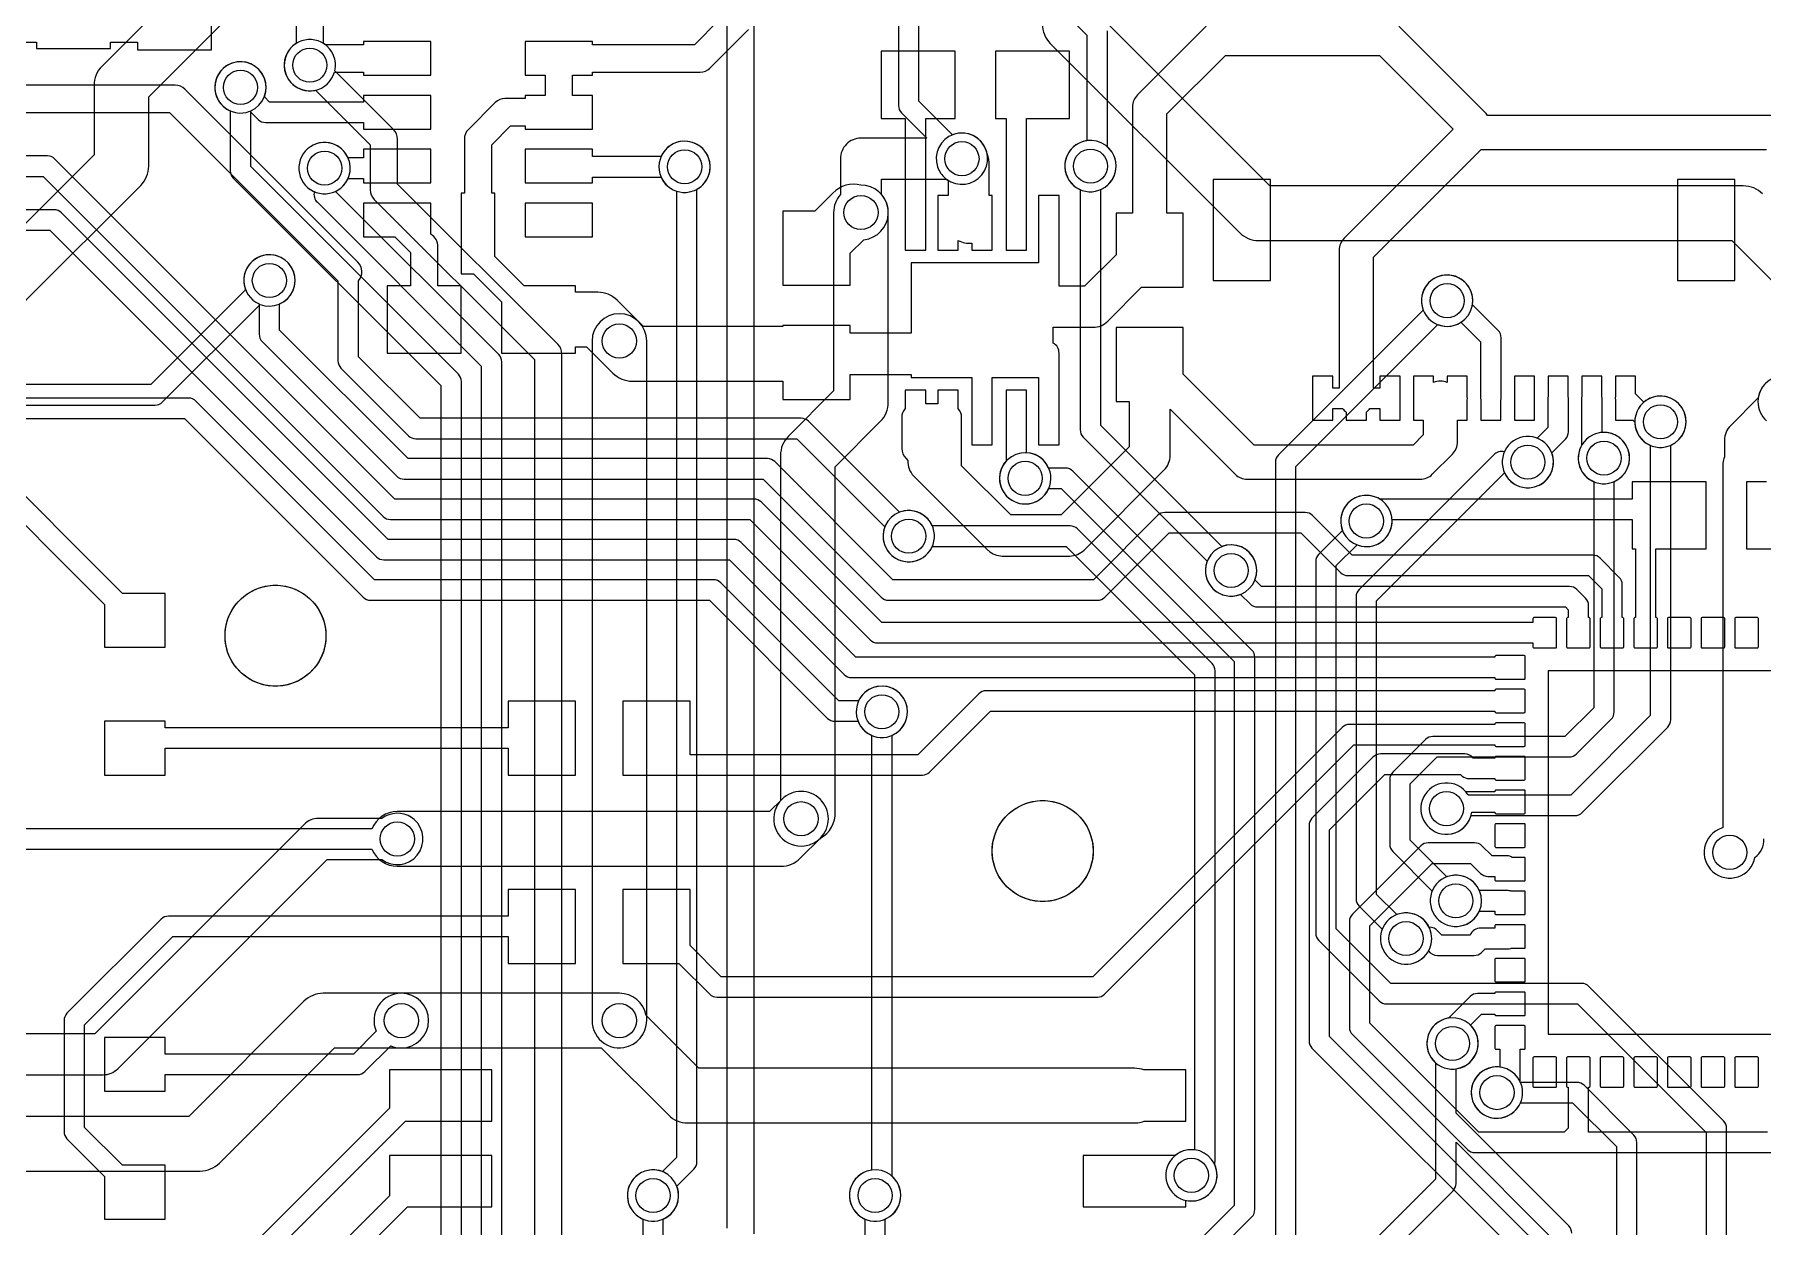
# Model space of a CAD drawing. Header units: millimetres. Extents: x 0 to 80, y 0 to 53.6.
# Drawn here: x 26.61 to 52.29, y 14.44 to 32.16 of the extents above; entities that cross this region are included whole.
import ezdxf

# ---------------------------------------------------------------- set-up
doc = ezdxf.new("R2010")
doc.units = ezdxf.units.MM

msp = doc.modelspace()

# ---------------------------------------------------------------- linework, layer by layer
at = {"layer": '16_copper'}
for points in [[(39.448, 36.679), (39.448, 31.1, 0.198912), (39.492, 30.992), (39.87, 30.615), (38.89, 30.615, 0.414214), (38.585, 30.31), (38.585, 29.778, 0.182111), (38.484, 29.51), (38.484, 26.858), (37.813, 26.187, 0.198912), (37.694, 25.9), (37.694, 20.766), (37.679, 20.75), (37.651, 20.708), (37.628, 20.663), (37.61, 20.616), (37.599, 20.567), (37.594, 20.517), (37.595, 20.466), (37.602, 20.417), (37.616, 20.368), (37.635, 20.321), (37.66, 20.278), (37.69, 20.237), (37.725, 20.201), (37.764, 20.169), (37.807, 20.143), (37.852, 20.121), (37.9, 20.106), (37.95, 20.097), (38, 20.094), (38.05, 20.097, 0.124672), (38.236, 20.169), (38.287, 20.213, 0.287629), (38.506, 20.6), (38.506, 25.732), (39.177, 26.403, 0.198912), (39.296, 26.69), (39.296, 29.51, 0.182336), (39.195, 29.778), (39.195, 30.005), (40.161, 30.005, 0.962526), (40.642, 30.597), (40.602, 30.627, 0.245514), (40.251, 30.665), (39.752, 31.163), (39.752, 36.616)], [(30.525, 34.6), (27.613, 31.687, 0.198912), (27.494, 31.4), (27.494, 30.368), (26.032, 28.906), (25.4, 28.906, 0.920803), (25.333, 28.099), (25.4, 28.094), (26.2, 28.094, 0.198912), (26.487, 28.213), (28.187, 29.913, 0.198912), (28.306, 30.2), (28.306, 31.232), (31.387, 34.313, 0.414214)], [(37.303, 14.33), (37.303, 32.9, 0.198912)], [(30.497, 32.6), (30.497, 32.023, 0.843506), (30.784, 31.328), (31.597, 30.516), (31.597, 29.85, 0.198912), (31.656, 29.706), (34.037, 27.326), (34.037, 11.96, 0.198912)], [(34.443, 12.044), (34.443, 27.41, 0.198912), (34.384, 27.554), (32.003, 29.934), (32.003, 30.6, 0.198912), (31.944, 30.744), (31.072, 31.616, 0.318137), (30.903, 32.023), (30.903, 32.516)], [(52.287, 29.787, 0.198912), (52, 29.906), (44.968, 29.906), (42.396, 32.478)], [(41.584, 32.31, 0.198912), (41.703, 32.023), (44.513, 29.213, 0.198912), (44.8, 29.094), (51.832, 29.094), (53.694, 27.232)], [(32.952, 10.59), (32.952, 27, 0.198912), (32.908, 27.108), (29.822, 30.193), (29.822, 31.021, 0.958767), (29.547, 31.732), (29.501, 31.712, 0.63815), (29.518, 31.021), (29.518, 30.13, 0.198912), (29.562, 30.022), (32.648, 26.937), (32.648, 10.653)], [(33.552, 9.3), (33.552, 27.29, 0.198912), (33.508, 27.398), (31.081, 29.824), (31.089, 29.828, 1), (30.751, 30.512), (30.708, 30.487, 0.577349), (30.751, 29.828), (30.768, 29.821, 0.283974), (30.812, 29.662), (33.248, 27.227), (33.248, 9.363)], [(21.563, 26.648), (28.4, 26.648, 0.198912), (28.508, 26.692), (29.961, 28.145, 0.958766), (30.269, 28.842), (30.223, 28.862, 0.638153), (29.745, 28.361), (28.337, 26.952), (21.5, 26.952, 0.198912)], [(45.352, 14), (45.352, 25.737), (47.461, 27.845, 0.958766), (47.769, 28.542), (47.723, 28.562, 0.638153), (47.245, 28.061), (45.092, 25.908, 0.198912), (45.048, 25.8), (45.048, 14.063)], [(52.526, 27.074, 0.318299), (52.223, 26.754), (51.811, 26.342, 0.198912), (51.722, 26.127), (51.722, 25.879, 0.075269), (51.697, 25.785), (51.696, 25.776, 0.017317), (51.695, 25.755), (51.695, 20.366), (51.677, 20.362), (51.631, 20.342), (51.588, 20.317), (51.548, 20.287), (51.513, 20.252), (51.483, 20.212), (51.458, 20.169), (51.438, 20.123), (51.426, 20.074), (51.419, 20.025), (51.419, 19.975), (51.426, 19.926), (51.438, 19.877), (51.458, 19.831), (51.483, 19.788), (51.513, 19.748), (51.548, 19.713), (51.588, 19.683), (51.631, 19.658), (51.677, 19.638), (51.726, 19.626), (51.775, 19.619), (51.825, 19.619), (51.874, 19.626, 0.26795), (52.162, 19.877), (52.174, 19.926, 0.256558), (52.305, 20.2)], [(44.155, 14.039), (44.698, 14.582, 0.198912), (44.742, 14.69), (44.742, 22.9, 0.198912), (44.698, 23.008), (42.038, 25.668, 0.198912), (41.93, 25.712), (41.679, 25.712, 0.958767), (40.968, 25.437), (40.988, 25.391, 0.63815), (41.679, 25.408), (41.867, 25.408), (44.438, 22.837), (44.438, 14.753), (43.939, 14.255)], [(51.752, 7.649), (51.752, 15.9, 0.198912), (51.708, 16.008), (49.708, 18.008, 0.198912), (49.6, 18.052), (46.763, 18.052), (45.952, 18.863), (45.952, 24.262), (46.261, 24.571, 0.958766), (46.569, 25.268), (46.523, 25.287, 0.638153), (46.045, 24.786), (45.692, 24.433, 0.198912), (45.648, 24.325), (45.648, 18.8, 0.198912), (45.692, 18.692), (46.592, 17.792, 0.198912), (46.7, 17.748), (49.537, 17.748), (51.448, 15.837), (51.448, 7.649, 0.403278)], [(16.429, 16.695), (27.63, 16.695, 0.198912), (27.846, 16.784), (30.956, 19.895), (31.771, 19.895, 0.962526), (32.252, 20.487), (32.212, 20.517, 0.318296), (31.771, 20.505), (30.83, 20.505, 0.198912), (30.614, 20.416), (27.504, 17.305), (16.429, 17.305)], [(49.452, 14.34, 0.198912), (49.408, 14.448), (47.732, 16.123), (47.732, 16.783, 0.964383), (47.655, 17.541), (47.606, 17.534, 0.621008), (47.428, 16.874), (47.428, 15.143), (42.437, 10.152)], [(50.419, 7.667), (50.419, 15.69, 0.198912), (50.375, 15.798), (49.635, 16.538, 0.198912), (49.527, 16.582), (48.689, 16.582, 0.958767), (47.978, 16.307), (47.998, 16.261, 0.63815), (48.689, 16.278), (49.464, 16.278), (50.115, 15.627), (50.115, 7.764)], [(42.608, 9.892), (47.688, 14.972, 0.198912), (47.732, 15.08), (47.732, 15.692), (49.148, 14.277)]]:
    msp.add_lwpolyline(points, format="xyb", dxfattribs=at)
msp.add_lwpolyline([(36.897, 32.816), (36.897, 14.414)], dxfattribs=at)
for points in [[(35.874, 14.526, 0.467246), (36.155, 15.039), (36.408, 15.292, 0.198912), (36.452, 15.4), (36.452, 29.855, 0.979755), (36.101, 30.532), (36.058, 30.507, 0.622151), (36.148, 29.828), (36.148, 15.463), (35.939, 15.255), (35.923, 15.262), (35.874, 15.274), (35.825, 15.281), (35.775, 15.281), (35.726, 15.274), (35.677, 15.262), (35.631, 15.242), (35.588, 15.217), (35.548, 15.187), (35.513, 15.152), (35.483, 15.112), (35.458, 15.069), (35.438, 15.023), (35.426, 14.974), (35.419, 14.925), (35.419, 14.875), (35.426, 14.826), (35.438, 14.777), (35.458, 14.731), (35.483, 14.688), (35.513, 14.648), (35.548, 14.613), (35.588, 14.583), (35.631, 14.558), (35.677, 14.538), (35.726, 14.526), (35.775, 14.519), (35.825, 14.519)], [(44.464, 23.816, 1), (44.316, 24.564), (44.267, 24.552), (44.251, 24.545), (42.452, 26.343), (42.452, 29.851, 0.958767), (42.177, 30.562), (42.131, 30.542, 0.63815), (42.148, 29.851), (42.148, 26.28, 0.198912), (42.192, 26.172), (44.035, 24.329), (44.028, 24.313), (44.016, 24.264), (44.009, 24.215), (44.009, 24.165), (44.016, 24.116), (44.028, 24.067), (44.048, 24.021), (44.073, 23.978), (44.103, 23.938), (44.138, 23.903), (44.178, 23.873), (44.221, 23.848), (44.267, 23.828), (44.316, 23.816), (44.365, 23.809), (44.415, 23.809)], [(35.367, 17.099, 0.366487), (35.706, 17.5), (35.706, 27.6, 1), (34.894, 27.6), (34.894, 17.5), (34.897, 17.45), (34.906, 17.4), (34.921, 17.352), (34.943, 17.307), (34.969, 17.264), (35.001, 17.225), (35.037, 17.19), (35.078, 17.16), (35.122, 17.135), (35.168, 17.116), (35.217, 17.102), (35.267, 17.095), (35.317, 17.094)], [(47.664, 20.276, 0.282783), (47.957, 20.548), (49.5, 20.548, 0.198912), (49.608, 20.592), (50.878, 21.862, 0.198912), (50.922, 21.97), (50.922, 26.051, 0.958767), (50.647, 26.762), (50.601, 26.742, 0.63815), (50.618, 26.051), (50.618, 22.033), (49.437, 20.852), (47.913, 20.852), (47.907, 20.862), (47.877, 20.902), (47.842, 20.937), (47.802, 20.967), (47.759, 20.992), (47.713, 21.012), (47.664, 21.024), (47.615, 21.031), (47.565, 21.031), (47.516, 21.024), (47.467, 21.012), (47.421, 20.992), (47.378, 20.967), (47.338, 20.937), (47.303, 20.902), (47.273, 20.862), (47.248, 20.819), (47.228, 20.773), (47.216, 20.724), (47.209, 20.675), (47.209, 20.625), (47.216, 20.576), (47.228, 20.527), (47.248, 20.481), (47.273, 20.438), (47.303, 20.398), (47.338, 20.363), (47.378, 20.333), (47.421, 20.308), (47.467, 20.288), (47.516, 20.276), (47.565, 20.269), (47.615, 20.269)], [(47.804, 18.906, 1), (47.656, 19.654), (47.607, 19.642), (47.598, 19.638), (47.052, 20.184), (47.052, 21.02), (47.45, 21.418), (49.413, 21.418, 0.198912), (49.521, 21.463), (50.038, 21.979, 0.198912), (50.082, 22.087), (50.082, 25.511, 0.958767), (49.807, 26.222), (49.761, 26.202, 0.63815), (49.778, 25.511), (49.778, 22.15), (49.35, 21.723), (47.386, 21.723, 0.198912), (47.279, 21.678), (46.792, 21.191, 0.198912), (46.747, 21.084), (46.747, 20.12, 0.198912), (46.792, 20.013), (47.378, 19.426), (47.368, 19.403), (47.356, 19.354), (47.349, 19.305), (47.349, 19.255), (47.356, 19.206), (47.368, 19.157), (47.388, 19.111), (47.413, 19.068), (47.443, 19.028), (47.478, 18.993), (47.518, 18.963), (47.561, 18.938), (47.607, 18.918), (47.656, 18.906), (47.705, 18.899), (47.755, 18.899)], [(47.064, 18.346, 1), (46.916, 19.094), (46.867, 19.082), (46.851, 19.075), (46.552, 19.373), (46.552, 23.737), (48.454, 25.639), (48.458, 25.631, 1), (49.142, 25.969), (49.117, 26.012, 0.577349), (48.458, 25.969), (48.451, 25.952, 0.283974), (48.292, 25.908), (46.292, 23.908, 0.198912), (46.248, 23.8), (46.248, 19.31, 0.198912), (46.292, 19.202), (46.635, 18.859), (46.628, 18.843), (46.616, 18.794), (46.609, 18.745), (46.609, 18.695), (46.616, 18.646), (46.628, 18.597), (46.648, 18.551), (46.673, 18.508), (46.703, 18.468), (46.738, 18.433), (46.778, 18.403), (46.821, 18.378), (46.867, 18.358), (46.916, 18.346), (46.965, 18.339), (47.015, 18.339)], [(43.874, 14.826, 0.453096), (44.162, 15.323), (44.146, 15.359, 0.067899), (44.152, 15.4), (44.152, 22.7, 0.198912), (44.108, 22.808), (42.108, 24.808, 0.198912), (42, 24.852), (39.949, 24.852, 0.958767), (39.238, 24.577), (39.258, 24.531, 0.63815), (39.949, 24.548), (41.937, 24.548), (43.848, 22.637), (43.848, 15.578), (43.825, 15.581), (43.775, 15.581), (43.726, 15.574), (43.677, 15.562), (43.631, 15.542), (43.588, 15.517), (43.548, 15.487), (43.513, 15.452), (43.483, 15.412), (43.458, 15.369), (43.438, 15.323), (43.426, 15.274), (43.419, 15.225), (43.419, 15.175), (43.426, 15.126), (43.438, 15.077), (43.458, 15.031), (43.483, 14.988), (43.513, 14.948), (43.548, 14.913), (43.588, 14.883), (43.631, 14.858), (43.677, 14.838), (43.726, 14.826), (43.775, 14.819), (43.825, 14.819)], [(39.174, 14.526, 0.621008), (39.352, 15.186), (39.352, 21.74, 0.958767), (39.077, 22.451), (39.031, 22.432, 0.63815), (39.048, 21.74), (39.048, 15.277), (39.026, 15.274), (38.977, 15.262), (38.931, 15.242), (38.888, 15.217), (38.848, 15.187), (38.813, 15.152), (38.783, 15.112), (38.758, 15.069), (38.738, 15.023), (38.726, 14.974), (38.719, 14.925), (38.719, 14.875), (38.726, 14.826), (38.738, 14.777), (38.758, 14.731), (38.783, 14.688), (38.813, 14.648), (38.848, 14.613), (38.888, 14.583), (38.931, 14.558), (38.977, 14.538), (39.026, 14.526), (39.075, 14.519), (39.125, 14.519)], [(29.07, 15.264, 0.19886), (29.357, 15.383), (31.068, 17.094), (32.06, 17.094, 1), (32.06, 17.906), (30.9, 17.906, 0.198912), (30.613, 17.787), (28.902, 16.076), (16.26, 16.076, 0.920803), (16.193, 15.269), (16.26, 15.264), (29.07, 15.264)]]:
    msp.add_lwpolyline(points, format="xyb", close=True, dxfattribs=at)
at = {"layer": '1_copper'}
for points in [[(36.78, 32.367), (36.416, 32.003), (34.9, 32.003), (34.9, 32.05), (33.9, 32.05), (33.9, 31.55), (34.197, 31.55), (34.197, 31.25), (33.9, 31.25), (33.9, 31.203), (33.6, 31.203, 0.198912), (33.456, 31.144), (33.056, 30.744, 0.198912), (32.997, 30.6), (32.997, 29.8), (32.95, 29.8), (32.95, 28.6), (33.133, 28.6), (33.55, 28.183), (33.55, 27.42), (34.65, 27.42), (34.65, 27.514), (34.812, 27.514), (35.203, 27.123, 0.198912), (35.49, 27.004), (37.73, 27.004), (37.73, 26.73), (38.73, 26.73), (38.73, 27.105), (39.636, 27.105), (39.636, 27.059), (40.538, 27.059), (40.538, 26.056), (40.842, 26.056), (40.842, 27.059), (41.528, 27.059), (41.528, 26.056), (41.833, 26.056), (41.833, 27.419, 0.302537), (41.744, 27.571), (41.744, 27.805), (42.34, 27.805, 0.198912), (42.556, 27.894), (43.061, 28.4), (43.68, 28.4), (43.68, 29.5), (43.434, 29.5), (43.434, 30.975), (44.305, 31.846), (46.595, 31.846), (47.691, 30.75), (46.07, 29.13, 0.198912), (45.996, 28.95), (45.996, 26.902), (45.9, 26.902), (45.9, 27.078), (45.6, 27.078), (45.6, 26.776, 0.078994), (45.6, 26.728), (45.6, 26.423), (45.9, 26.423), (45.9, 26.598), (46.047, 26.598, 0.073764), (46.1, 26.545), (46.1, 26.423), (46.4, 26.423), (46.4, 26.545, 0.073761), (46.453, 26.598), (46.6, 26.598), (46.6, 26.423), (46.9, 26.423), (46.9, 26.724, 0.078994), (46.9, 26.772), (46.9, 27.078), (46.6, 27.078), (46.6, 26.902), (46.504, 26.902), (46.504, 28.845), (48.105, 30.446), (52.346, 30.446)], [(41.934, 32.46), (42.248, 32.147), (42.248, 30.577), (42.226, 30.574), (42.177, 30.562), (42.131, 30.542), (42.088, 30.517), (42.048, 30.487), (42.013, 30.452), (41.983, 30.412), (41.958, 30.369), (41.938, 30.323), (41.926, 30.274), (41.919, 30.225), (41.919, 30.175), (41.926, 30.126), (41.938, 30.077), (41.958, 30.031), (41.983, 29.988), (42.013, 29.948), (42.048, 29.913), (42.088, 29.883), (42.131, 29.858), (42.177, 29.838), (42.226, 29.826), (42.275, 29.819), (42.325, 29.819), (42.374, 29.826, 0.621008), (42.552, 30.486), (42.552, 32.21, 0.198912)], [(44.02, 32.28), (43, 31.26, 0.198912), (42.926, 31.08), (42.926, 29.5), (42.68, 29.5), (42.68, 28.881), (42.214, 28.415), (41.833, 28.415), (41.833, 29.764), (41.528, 29.764), (41.528, 28.761), (39.636, 28.761), (39.636, 27.715), (38.73, 27.715), (38.73, 27.83), (37.73, 27.83), (37.73, 27.816), (35.658, 27.816), (35.267, 28.207, 0.198912), (34.98, 28.326), (34.65, 28.326), (34.65, 28.42), (33.887, 28.42), (33.45, 28.857), (33.45, 29.8), (33.403, 29.8), (33.403, 30.516), (33.684, 30.797), (33.9, 30.797), (33.9, 30.75), (34.9, 30.75), (34.9, 31.25), (34.603, 31.25), (34.603, 31.55), (34.9, 31.55), (34.9, 31.597), (36.5, 31.597, 0.198912), (36.644, 31.656), (37.217, 32.23)], [(52.5, 30.954), (48.201, 30.954, 0.033195), (48.18, 30.98), (46.88, 32.28, 0.198912)], [(22.523, 30.997), (28.616, 30.997), (31.118, 28.494), (31.118, 27.304, 0.198912), (31.163, 27.197), (32.167, 26.192, 0.198912), (32.275, 26.148), (37.937, 26.148), (39.245, 24.839), (39.238, 24.823), (39.226, 24.774), (39.219, 24.725), (39.219, 24.675), (39.226, 24.626), (39.238, 24.577), (39.258, 24.531), (39.283, 24.488), (39.313, 24.448), (39.348, 24.413), (39.388, 24.383), (39.431, 24.358), (39.477, 24.338), (39.526, 24.326), (39.575, 24.319), (39.625, 24.319), (39.674, 24.326, 1), (39.526, 25.074), (39.477, 25.062), (39.461, 25.055), (38.108, 26.408, 0.198912), (38, 26.452), (32.338, 26.452), (31.423, 27.367), (31.423, 28.496, 0.394851), (31.414, 28.773), (28.844, 31.344, 0.198912), (28.7, 31.403), (22.523, 31.403, 0.949345)], [(26.049, 30.048), (26.737, 30.048), (31.792, 24.992, 0.198912), (31.9, 24.948), (37.237, 24.948), (39.027, 23.157, 0.198912), (39.135, 23.113), (48.875, 23.113), (48.875, 23.053), (48.877, 23.047), (48.882, 23.042), (48.888, 23.04), (49.212, 23.04), (49.218, 23.042), (49.223, 23.047), (49.225, 23.053), (49.225, 23.477), (49.223, 23.483), (49.218, 23.488), (49.212, 23.49), (48.888, 23.49), (48.882, 23.488), (48.877, 23.483), (48.875, 23.477), (48.875, 23.417), (39.198, 23.417), (37.408, 25.208, 0.198912), (37.3, 25.252), (31.963, 25.252), (26.908, 30.308, 0.198912), (26.8, 30.352), (26.049, 30.352, 0.958767)], [(23.463, 29.248), (26.837, 29.248), (31.692, 24.392, 0.198912), (31.8, 24.348), (36.937, 24.348), (38.642, 22.642, 0.198912), (38.75, 22.598), (48.31, 22.598), (48.31, 22.588), (48.312, 22.582), (48.317, 22.577), (48.323, 22.575), (48.747, 22.575), (48.753, 22.577), (48.758, 22.582), (48.76, 22.588), (48.76, 22.912), (48.758, 22.918), (48.753, 22.923), (48.747, 22.925), (48.323, 22.925), (48.317, 22.923), (48.312, 22.918), (48.31, 22.912), (48.31, 22.902), (38.813, 22.902), (37.108, 24.608, 0.198912), (37, 24.652), (31.863, 24.652), (27.008, 29.508, 0.198912), (26.9, 29.552), (23.4, 29.552, 0.198912)], [(52.346, 26.985, 0.448089), (52.346, 26.415)], [(21.363, 26.448), (28.837, 26.448), (31.492, 23.792, 0.198912), (31.6, 23.748), (36.637, 23.748), (38.392, 21.992, 0.198912), (38.5, 21.948), (38.846, 21.948), (38.858, 21.921), (38.883, 21.877), (38.913, 21.838), (38.948, 21.803), (38.988, 21.772), (39.031, 21.747), (39.077, 21.728), (39.126, 21.715), (39.175, 21.709), (39.225, 21.709), (39.274, 21.715, 1), (39.126, 22.464), (39.077, 22.451, 0.203385), (38.855, 22.252), (38.563, 22.252), (36.808, 24.008, 0.198912), (36.7, 24.052), (31.663, 24.052), (29.008, 26.708, 0.198912), (28.9, 26.752), (21.3, 26.752, 0.198912)], [(25.687, 25.648), (27.65, 23.684), (27.65, 23.05), (28.55, 23.05), (28.55, 23.85), (27.916, 23.85), (25.858, 25.908, 0.198912)], [(49.163, 13.952), (45.852, 17.263), (45.852, 20.337), (46.674, 21.158), (47.8, 21.158, 0.036973), (47.821, 21.139), (47.825, 21.134, 0.179497), (47.924, 21.098), (48.31, 21.098), (48.31, 21.088), (48.312, 21.082), (48.317, 21.077), (48.323, 21.075), (48.747, 21.075), (48.753, 21.077), (48.758, 21.082), (48.76, 21.088), (48.76, 21.412), (48.758, 21.418), (48.753, 21.423), (48.747, 21.425), (48.323, 21.425), (48.317, 21.423), (48.312, 21.418), (48.31, 21.412), (48.31, 21.402), (47.987, 21.402, 0.236951), (47.864, 21.463), (46.61, 21.463, 0.198912), (46.503, 21.418), (45.592, 20.508, 0.198912), (45.548, 20.4), (45.548, 17.2, 0.198912), (45.592, 17.092), (48.992, 13.692, 0.198912)], [(22.263, 20.048), (31.624, 20.048, 0.305463), (32, 19.794), (37.7, 19.794, 0.198912), (37.987, 19.913), (38.287, 20.213, 1), (37.713, 20.787), (37.532, 20.606), (32, 20.606, 0.305405), (31.624, 20.352), (22.2, 20.352, 0.198912)], [(52.362, 15.842), (49.702, 15.842), (49.702, 16.51), (49.712, 16.51), (49.718, 16.512), (49.723, 16.517), (49.725, 16.523), (49.725, 16.947), (49.723, 16.953), (49.718, 16.958), (49.712, 16.96), (49.388, 16.96), (49.382, 16.958), (49.377, 16.953), (49.375, 16.947), (49.375, 16.523), (49.377, 16.517), (49.382, 16.512), (49.388, 16.51), (49.398, 16.51), (49.398, 15.903), (49.337, 15.842), (48.073, 15.842), (46.452, 17.463), (46.452, 18.91), (47.38, 19.837), (47.946, 19.837), (48.096, 19.688, 0.198912), (48.203, 19.643), (48.31, 19.643), (48.31, 19.588), (48.312, 19.582), (48.317, 19.577), (48.323, 19.575), (48.747, 19.575), (48.753, 19.577), (48.758, 19.582), (48.76, 19.588), (48.76, 19.912), (48.758, 19.918), (48.753, 19.923), (48.747, 19.925), (48.569, 19.925, 0.138961), (48.489, 19.948), (48.267, 19.948), (48.117, 20.097, 0.198912), (48.009, 20.142), (47.316, 20.142, 0.198912), (47.209, 20.097), (46.192, 19.081, 0.198912), (46.148, 18.973), (46.148, 17.4, 0.198912), (46.192, 17.292), (47.902, 15.582, 0.198912), (48.01, 15.538), (52.54, 15.538)], [(18.6, 10.948), (27, 10.948), (27.006, 10.948, 0.189183), (27.108, 10.992), (32.12, 16.004), (33.406, 16.004), (33.406, 16.766), (31.882, 16.766), (31.882, 16.197), (26.937, 11.252), (18.663, 11.252)]]:
    msp.add_lwpolyline(points, format="xyb", dxfattribs=at)
for points in [[(26.2, 32.044), (26.64, 32.044), (26.64, 31.95), (27.74, 31.95), (27.74, 32.044), (28.14, 32.044), (28.14, 31.93), (29.24, 31.93), (29.24, 32.281)], [(52.346, 25.51), (52.05, 25.51), (52.05, 24.51), (53.15, 24.51)], [(30.055, 12.639), (32.15, 14.734), (33.406, 14.734), (33.406, 15.496), (31.882, 15.496), (31.882, 14.897), (29.839, 12.855)]]:
    msp.add_lwpolyline(points, dxfattribs=at)
for points in [[(30.774, 31.326, 0.282197), (31.067, 31.597), (31.5, 31.597), (31.5, 31.55), (32.5, 31.55), (32.5, 32.05), (31.5, 32.05), (31.5, 32.003), (30.931, 32.003), (30.912, 32.017), (30.869, 32.042), (30.823, 32.062), (30.774, 32.074), (30.725, 32.081), (30.675, 32.081), (30.626, 32.074), (30.577, 32.062), (30.531, 32.042), (30.488, 32.017), (30.448, 31.987), (30.413, 31.952), (30.383, 31.912), (30.358, 31.869), (30.338, 31.823), (30.326, 31.774), (30.319, 31.725), (30.319, 31.675), (30.326, 31.626), (30.338, 31.577), (30.358, 31.531), (30.383, 31.488), (30.413, 31.448), (30.448, 31.413), (30.488, 31.383), (30.531, 31.358), (30.577, 31.338), (30.626, 31.326), (30.675, 31.319), (30.725, 31.319)], [(32.5, 31.25), (31.5, 31.25), (31.5, 31.152), (30.103, 31.152), (30.025, 31.231, 0.958766), (29.328, 31.539), (29.308, 31.493, 0.638153), (29.809, 31.015), (29.932, 30.892, 0.198912), (30.04, 30.848), (31.5, 30.848), (31.5, 30.75), (32.5, 30.75)], [(36.344, 29.816, 1), (36.196, 30.564), (36.147, 30.552, 0.21108), (35.921, 30.342), (34.9, 30.342), (34.9, 30.45), (33.9, 30.45), (33.9, 29.95), (34.9, 29.95), (34.9, 30.038), (35.921, 30.038), (35.928, 30.021), (35.953, 29.978), (35.983, 29.938), (36.018, 29.903), (36.058, 29.873), (36.101, 29.848), (36.147, 29.828), (36.196, 29.816), (36.245, 29.809), (36.295, 29.809)], [(40.334, 29.096, 0.175188), (40.538, 29.057), (40.538, 28.951), (40.842, 28.951), (40.842, 29.764), (40.795, 29.764), (40.795, 30.21, 0.142517), (40.764, 30.384), (40.752, 30.433, 1), (40.028, 30.187), (40.048, 30.141, 0.137285), (40.185, 29.988), (40.185, 29.764), (40.03, 29.764), (40.03, 28.951), (40.334, 28.951)], [(30.994, 29.796, 0.245515), (31.269, 30.018), (31.5, 30.018), (31.5, 29.95), (32.5, 29.95), (32.5, 30.45), (31.5, 30.45), (31.5, 30.322), (31.269, 30.322), (31.262, 30.339), (31.237, 30.382), (31.207, 30.422), (31.172, 30.457), (31.132, 30.487), (31.089, 30.512), (31.043, 30.532), (30.994, 30.544), (30.945, 30.551), (30.895, 30.551), (30.846, 30.544), (30.797, 30.532), (30.751, 30.512), (30.708, 30.487), (30.668, 30.457), (30.633, 30.422), (30.603, 30.382), (30.578, 30.339), (30.558, 30.293), (30.546, 30.244), (30.539, 30.195), (30.539, 30.145), (30.546, 30.096), (30.558, 30.047), (30.578, 30.001), (30.603, 29.958), (30.633, 29.918), (30.668, 29.883), (30.708, 29.853), (30.751, 29.828), (30.797, 29.808), (30.846, 29.796), (30.895, 29.789), (30.945, 29.789)], [(38.73, 28.905), (38.931, 29.106, 0.875254), (38.957, 29.911), (38.89, 29.916, 0.280798), (38.473, 29.797), (38.205, 29.53), (37.73, 29.53), (37.73, 28.43), (38.73, 28.43)], [(32.95, 28.42), (32.603, 28.42), (32.603, 29, 0.276906), (32.5, 29.187), (32.5, 29.65), (31.5, 29.65), (31.5, 29.15), (31.963, 29.15), (32.197, 28.916), (32.197, 28.42), (31.85, 28.42), (31.85, 27.42), (32.95, 27.42)], [(50.218, 23.042), (50.223, 23.047), (50.225, 23.053), (50.225, 23.477), (50.223, 23.483), (50.218, 23.488), (50.212, 23.49), (50.202, 23.49), (50.202, 23.98, 0.198912), (50.158, 24.088), (49.873, 24.373, 0.198912), (49.765, 24.417), (46.19, 24.417), (45.599, 25.008, 0.198912), (45.491, 25.052), (43.406, 25.052, 0.198912), (43.298, 25.008), (42.343, 24.052), (39.363, 24.052), (37.608, 25.808, 0.198912), (37.5, 25.852), (32.163, 25.852), (30.252, 27.763), (30.252, 28.151, 0.958767), (29.977, 28.862), (29.931, 28.842, 0.63815), (29.948, 28.151), (29.948, 27.7, 0.198912), (29.992, 27.592), (31.992, 25.592, 0.198912), (32.1, 25.548), (37.437, 25.548), (39.192, 23.792, 0.198912), (39.3, 23.748), (42.406, 23.748, 0.198912), (42.514, 23.792), (43.469, 24.748), (45.428, 24.748), (46.019, 24.157, 0.198912), (46.126, 24.113), (49.702, 24.113), (49.898, 23.917), (49.898, 23.49), (49.888, 23.49), (49.882, 23.488), (49.877, 23.483), (49.875, 23.477), (49.875, 23.053), (49.877, 23.047), (49.882, 23.042), (49.888, 23.04), (50.212, 23.04)], [(48.4, 26.727, 0.038611), (48.402, 26.75), (48.402, 27.65, 0.198912), (48.358, 27.758), (47.976, 28.139, 0.982038), (47.226, 28.274), (47.219, 28.225, 0.6151), (47.806, 27.879), (48.098, 27.587), (48.098, 26.75), (48.1, 26.726), (48.1, 26.423), (48.4, 26.423)], [(40.784, 24.487, 0.188713), (40.99, 24.405), (41.99, 24.405, 0.198912), (42.206, 24.494), (43.396, 25.684, 0.198912), (43.485, 25.9), (43.485, 26.586), (44.45, 25.62, 0.198912), (44.63, 25.546), (47.2, 25.546, 0.198912), (47.38, 25.62), (47.68, 25.92, 0.198912), (47.754, 26.1), (47.754, 26.423), (47.9, 26.423), (47.9, 26.724, 0.078994), (47.9, 26.772), (47.9, 27.078), (47.6, 27.078), (47.6, 26.983, 0.205801), (47.4, 26.983), (47.4, 27.078), (47.1, 27.078), (47.1, 26.776, 0.078994), (47.1, 26.728), (47.1, 26.423), (47.246, 26.423), (47.246, 26.205), (47.095, 26.054), (44.735, 26.054), (43.68, 27.109), (43.68, 27.8), (42.68, 27.8), (42.68, 26.7), (42.875, 26.7), (42.875, 26.026), (41.864, 25.015), (41.116, 25.015), (40.385, 25.746), (40.385, 26.462, 0.182391), (40.334, 26.596), (40.334, 26.869), (40.03, 26.869), (40.03, 26.665), (39.852, 26.665), (39.852, 26.869), (39.547, 26.869), (39.547, 26.596, 0.182087), (39.496, 26.462), (39.496, 26.001, 0.198912), (39.556, 25.857), (39.586, 25.827, 0.213272), (39.674, 25.594), (40.774, 24.494)], [(48.874, 25.426, 0.467246), (49.155, 25.939), (49.358, 26.142, 0.198912), (49.402, 26.25), (49.402, 26.75), (49.4, 26.774), (49.4, 27.078), (49.1, 27.078), (49.1, 26.773, 0.038611), (49.098, 26.75), (49.098, 26.313), (48.939, 26.155), (48.923, 26.162), (48.874, 26.174), (48.825, 26.181), (48.775, 26.181), (48.726, 26.174), (48.677, 26.162), (48.631, 26.142), (48.588, 26.117), (48.548, 26.087), (48.513, 26.052), (48.483, 26.012), (48.458, 25.969), (48.438, 25.923), (48.426, 25.874), (48.419, 25.825), (48.419, 25.775), (48.426, 25.726), (48.438, 25.677), (48.458, 25.631), (48.483, 25.588), (48.513, 25.548), (48.548, 25.513), (48.588, 25.483), (48.631, 25.458), (48.677, 25.438), (48.726, 25.426), (48.775, 25.419), (48.825, 25.419)], [(50.004, 25.486, 0.939862), (49.902, 26.241), (49.902, 26.75), (49.9, 26.774), (49.9, 27.078), (49.6, 27.078), (49.6, 26.773, 0.038611), (49.598, 26.75), (49.598, 26.05, 0.032342), (49.588, 26.029), (49.568, 25.983), (49.556, 25.934), (49.549, 25.885), (49.549, 25.835), (49.556, 25.786), (49.568, 25.737), (49.588, 25.691), (49.613, 25.648), (49.643, 25.608), (49.678, 25.573), (49.718, 25.543), (49.761, 25.518), (49.807, 25.498), (49.856, 25.486), (49.905, 25.479), (49.955, 25.479)], [(50.844, 26.026, 1), (50.696, 26.774), (50.647, 26.762, 0.093684), (50.524, 26.691), (50.4, 26.816), (50.4, 27.078), (50.1, 27.078), (50.1, 26.774, 0.07762), (50.1, 26.728), (50.1, 26.423), (50.362, 26.423), (50.389, 26.395), (50.389, 26.375), (50.396, 26.326), (50.408, 26.277), (50.428, 26.231), (50.453, 26.188), (50.483, 26.148), (50.518, 26.113), (50.558, 26.083), (50.601, 26.058), (50.647, 26.038), (50.696, 26.026), (50.745, 26.019), (50.795, 26.019)], [(41.046, 26.869), (41.046, 25.814, 0.94124), (41.582, 25.273), (41.617, 25.308, 0.625993), (41.35, 25.941), (41.35, 26.869)], [(50.718, 23.042), (50.723, 23.047), (50.725, 23.053), (50.725, 23.477), (50.723, 23.483), (50.718, 23.488), (50.712, 23.49), (50.702, 23.49), (50.702, 24.51), (51.45, 24.51), (51.45, 25.51), (50.35, 25.51), (50.35, 25.252), (46.596, 25.252), (46.569, 25.268), (46.523, 25.287, 1), (46.277, 24.564), (46.326, 24.551, 0.490894), (46.781, 24.948), (50.35, 24.948), (50.35, 24.51), (50.398, 24.51), (50.398, 23.49), (50.388, 23.49), (50.382, 23.488), (50.377, 23.483), (50.375, 23.477), (50.375, 23.053), (50.377, 23.047), (50.382, 23.042), (50.388, 23.04), (50.712, 23.04)], [(49.718, 23.042), (49.723, 23.047), (49.725, 23.053), (49.725, 23.477), (49.723, 23.483), (49.718, 23.488), (49.712, 23.49), (49.702, 23.49), (49.702, 23.67, 0.198912), (49.658, 23.778), (49.528, 23.908, 0.198912), (49.42, 23.952), (44.843, 23.952), (44.745, 24.051, 0.958766), (44.048, 24.359), (44.028, 24.313, 0.638153), (44.529, 23.835), (44.672, 23.692, 0.198912), (44.78, 23.648), (49.357, 23.648), (49.398, 23.607), (49.398, 23.49), (49.388, 23.49), (49.382, 23.488), (49.377, 23.483), (49.375, 23.477), (49.375, 23.053), (49.377, 23.047), (49.382, 23.042), (49.388, 23.04), (49.712, 23.04)], [(39.806, 21.148, 0.189183), (39.908, 21.192), (40.813, 22.098), (48.31, 22.098), (48.31, 22.088), (48.312, 22.082), (48.317, 22.077), (48.323, 22.075), (48.747, 22.075), (48.753, 22.077), (48.758, 22.082), (48.76, 22.088), (48.76, 22.412), (48.758, 22.418), (48.753, 22.423), (48.747, 22.425), (48.323, 22.425), (48.317, 22.423), (48.312, 22.418), (48.31, 22.412), (48.31, 22.402), (40.75, 22.402, 0.198912), (40.642, 22.358), (39.737, 21.452), (36.35, 21.452), (36.35, 22.25), (35.35, 22.25), (35.35, 21.15), (36.223, 21.15, 0.044447), (36.25, 21.148), (39.8, 21.148)], [(42.406, 17.848, 0.189183), (42.508, 17.892), (46.213, 21.598), (48.31, 21.598), (48.31, 21.588), (48.312, 21.582), (48.317, 21.577), (48.323, 21.575), (48.747, 21.575), (48.753, 21.577), (48.758, 21.582), (48.76, 21.588), (48.76, 21.912), (48.758, 21.918), (48.753, 21.923), (48.747, 21.925), (48.323, 21.925), (48.317, 21.923), (48.312, 21.918), (48.31, 21.912), (48.31, 21.902), (46.15, 21.902, 0.198912), (46.042, 21.858), (42.337, 18.152), (36.813, 18.152), (36.35, 18.616), (36.35, 19.45), (35.35, 19.45), (35.35, 18.35), (36.184, 18.35), (36.642, 17.892, 0.198912), (36.75, 17.848), (42.4, 17.848)], [(47.664, 20.276, 0.319359), (47.967, 20.598), (48.31, 20.598), (48.31, 20.588), (48.312, 20.582), (48.317, 20.577), (48.323, 20.575), (48.747, 20.575), (48.753, 20.577), (48.758, 20.582), (48.76, 20.588), (48.76, 20.912), (48.758, 20.918), (48.753, 20.923), (48.747, 20.925), (48.323, 20.925), (48.317, 20.923), (48.312, 20.918), (48.31, 20.912), (48.31, 20.902), (47.876, 20.902), (47.842, 20.937), (47.802, 20.967), (47.759, 20.992), (47.713, 21.012), (47.664, 21.024), (47.615, 21.031), (47.565, 21.031), (47.516, 21.024), (47.467, 21.012), (47.421, 20.992), (47.378, 20.967), (47.338, 20.937), (47.303, 20.902), (47.273, 20.862), (47.248, 20.819), (47.228, 20.773), (47.216, 20.724), (47.209, 20.675), (47.209, 20.625), (47.216, 20.576), (47.228, 20.527), (47.248, 20.481), (47.273, 20.438), (47.303, 20.398), (47.338, 20.363), (47.378, 20.333), (47.421, 20.308), (47.467, 20.288), (47.516, 20.276), (47.565, 20.269), (47.615, 20.269)], [(47.804, 18.906, 0.245515), (48.079, 19.128), (48.31, 19.128), (48.31, 19.088), (48.312, 19.082), (48.317, 19.077), (48.323, 19.075), (48.747, 19.075), (48.753, 19.077), (48.758, 19.082), (48.76, 19.088), (48.76, 19.412), (48.758, 19.418), (48.753, 19.423), (48.747, 19.425), (48.552, 19.425), (48.551, 19.425), (48.541, 19.427, 0.060418), (48.505, 19.432), (48.079, 19.432), (48.072, 19.449), (48.047, 19.492), (48.017, 19.532), (47.982, 19.567), (47.942, 19.597), (47.899, 19.622), (47.853, 19.642), (47.804, 19.654), (47.755, 19.661), (47.705, 19.661), (47.656, 19.654), (47.607, 19.642), (47.561, 19.622), (47.518, 19.597), (47.478, 19.567), (47.443, 19.532), (47.413, 19.492), (47.388, 19.449), (47.368, 19.403), (47.356, 19.354), (47.349, 19.305), (47.349, 19.255), (47.356, 19.206), (47.368, 19.157), (47.388, 19.111), (47.413, 19.068), (47.443, 19.028), (47.478, 18.993), (47.518, 18.963), (47.561, 18.938), (47.607, 18.918), (47.656, 18.906), (47.705, 18.899), (47.755, 18.899)], [(28.55, 15.35), (27.916, 15.35), (27.352, 15.913), (27.352, 17.437), (28.663, 18.748), (33.65, 18.748), (33.65, 18.35), (34.65, 18.35), (34.65, 19.45), (33.65, 19.45), (33.65, 19.052), (28.6, 19.052, 0.198912), (28.492, 19.008), (27.092, 17.608, 0.198912), (27.048, 17.5), (27.048, 15.85, 0.198912), (27.092, 15.742), (27.65, 15.184), (27.65, 14.55), (28.55, 14.55)], [(47.064, 18.346, 0.198914), (47.307, 18.508), (47.324, 18.537, 0.258153), (47.456, 18.467), (48.004, 18.467, 0.198912), (48.111, 18.512), (48.167, 18.568), (48.505, 18.568, 0.060123), (48.541, 18.572), (48.547, 18.573), (48.551, 18.575), (48.747, 18.575), (48.753, 18.577), (48.758, 18.582), (48.76, 18.588), (48.76, 18.912), (48.758, 18.918), (48.753, 18.923), (48.747, 18.925), (48.323, 18.925), (48.317, 18.923), (48.312, 18.918), (48.31, 18.912), (48.31, 18.872), (48.104, 18.872, 0.326655), (47.94, 18.772), (47.52, 18.772), (47.464, 18.828, 0.235278), (47.332, 18.889), (47.307, 18.932), (47.277, 18.972), (47.242, 19.007), (47.202, 19.037), (47.159, 19.062), (47.113, 19.082), (47.064, 19.094), (47.015, 19.101), (46.965, 19.101), (46.916, 19.094), (46.867, 19.082), (46.821, 19.062), (46.778, 19.037), (46.738, 19.007), (46.703, 18.972), (46.673, 18.932), (46.648, 18.889), (46.628, 18.843), (46.616, 18.794), (46.609, 18.745), (46.609, 18.695), (46.616, 18.646), (46.628, 18.597), (46.648, 18.551), (46.673, 18.508), (46.703, 18.468), (46.738, 18.433), (46.778, 18.403), (46.821, 18.378), (46.867, 18.358), (46.916, 18.346), (46.965, 18.339), (47.015, 18.339)], [(43.006, 15.982, 0.057222), (43.096, 16.004), (43.718, 16.004), (43.718, 16.766), (43.095, 16.766, 0.087773), (42.956, 16.791), (36.483, 16.791), (35.699, 17.576, 0.360083), (35.3, 17.906), (32.06, 17.906, 0.53709), (31.686, 17.342), (31.347, 17.002), (28.55, 17.002), (28.55, 17.25), (27.65, 17.25), (27.65, 16.45), (28.55, 16.45), (28.55, 16.698), (31.41, 16.698, 0.198912), (31.518, 16.742), (31.902, 17.126, 0.100519), (32.06, 17.094), (35.032, 17.094), (36.028, 16.098, 0.198912), (36.315, 15.979), (42.956, 15.979)], [(47.754, 16.786, 0.602204), (47.947, 17.432), (48.113, 17.598), (48.31, 17.598), (48.31, 17.588), (48.312, 17.582), (48.317, 17.577), (48.323, 17.575), (48.747, 17.575), (48.753, 17.577), (48.758, 17.582), (48.76, 17.588), (48.76, 17.912), (48.758, 17.918), (48.753, 17.923), (48.747, 17.925), (48.323, 17.925), (48.317, 17.923), (48.312, 17.918), (48.31, 17.912), (48.31, 17.902), (48.05, 17.902, 0.198912), (47.942, 17.858), (47.621, 17.537), (47.606, 17.534), (47.557, 17.522), (47.511, 17.502), (47.468, 17.477), (47.428, 17.447), (47.393, 17.412), (47.363, 17.372), (47.338, 17.329), (47.318, 17.283), (47.306, 17.234), (47.299, 17.185), (47.299, 17.135), (47.306, 17.086), (47.318, 17.037), (47.338, 16.991), (47.363, 16.948), (47.393, 16.908), (47.428, 16.873), (47.468, 16.843), (47.511, 16.818), (47.557, 16.798), (47.606, 16.786), (47.655, 16.779), (47.705, 16.779)], [(48.414, 16.056, 0.453096), (48.702, 16.553), (48.682, 16.599, 0.060142), (48.687, 16.635), (48.687, 17.075), (48.747, 17.075), (48.753, 17.077), (48.758, 17.082), (48.76, 17.088), (48.76, 17.412), (48.758, 17.418), (48.753, 17.423), (48.747, 17.425), (48.323, 17.425), (48.317, 17.423), (48.312, 17.418), (48.31, 17.412), (48.31, 17.088), (48.312, 17.082), (48.317, 17.077), (48.323, 17.075), (48.383, 17.075), (48.383, 16.809), (48.365, 16.811), (48.315, 16.811), (48.266, 16.804), (48.217, 16.792), (48.171, 16.772), (48.128, 16.747), (48.088, 16.717), (48.053, 16.682), (48.023, 16.642), (47.998, 16.599), (47.978, 16.553), (47.966, 16.504), (47.959, 16.455), (47.959, 16.405), (47.966, 16.356), (47.978, 16.307), (47.998, 16.261), (48.023, 16.218), (48.053, 16.178), (48.088, 16.143), (48.128, 16.113), (48.171, 16.088), (48.217, 16.068), (48.266, 16.056), (48.315, 16.049), (48.365, 16.049)], [(43.718, 14.827, 0.945939), (43.923, 15.562), (43.874, 15.574, 0.223058), (43.56, 15.496), (42.194, 15.496), (42.194, 14.734), (43.718, 14.734)], [(33.406, 7.343), (34.195, 7.343, 0.198912), (34.303, 7.387), (35.908, 8.992, 0.198912), (35.952, 9.1), (35.952, 14.551, 0.958767), (35.677, 15.262), (35.631, 15.242, 0.63815), (35.648, 14.551), (35.648, 9.163), (34.132, 7.647), (33.406, 7.647), (33.406, 7.876), (31.882, 7.876), (31.882, 7.114), (33.406, 7.114)], [(43.718, 10.416), (42.194, 10.416), (42.194, 10.187), (41.028, 10.187), (39.252, 11.963), (39.252, 14.551, 0.958767), (38.977, 15.262), (38.931, 15.242, 0.63815), (38.948, 14.551), (38.948, 11.9, 0.198912), (38.992, 11.792), (40.857, 9.927, 0.198912), (40.965, 9.883), (42.194, 9.883), (42.194, 9.654), (43.718, 9.654)]]:
    msp.add_lwpolyline(points, format="xyb", close=True, dxfattribs=at)
for points in [[(40.29, 30.91), (40.29, 31.91), (39.19, 31.91), (39.19, 30.91), (39.547, 30.91), (39.547, 28.951), (39.852, 28.951), (39.852, 30.91)], [(41.99, 30.91), (41.99, 31.91), (40.89, 31.91), (40.89, 30.91), (41.046, 30.91), (41.046, 28.951), (41.35, 28.951), (41.35, 30.91)], [(44.975, 30), (44.125, 30), (44.125, 28.5), (44.975, 28.5)], [(51.875, 30), (51.025, 30), (51.025, 28.5), (51.875, 28.5)], [(34.9, 29.65), (33.9, 29.65), (33.9, 29.15), (34.9, 29.15)], [(48.9, 27.078), (48.6, 27.078), (48.6, 26.423), (48.9, 26.423)], [(51.218, 23.042), (51.223, 23.047), (51.225, 23.053), (51.225, 23.477), (51.223, 23.483), (51.218, 23.488), (51.212, 23.49), (50.888, 23.49), (50.882, 23.488), (50.877, 23.483), (50.875, 23.477), (50.875, 23.053), (50.877, 23.047), (50.882, 23.042), (50.888, 23.04), (51.212, 23.04)], [(51.718, 23.042), (51.723, 23.047), (51.725, 23.053), (51.725, 23.477), (51.723, 23.483), (51.718, 23.488), (51.712, 23.49), (51.388, 23.49), (51.382, 23.488), (51.377, 23.483), (51.375, 23.477), (51.375, 23.053), (51.377, 23.047), (51.382, 23.042), (51.388, 23.04), (51.712, 23.04)], [(52.218, 23.042), (52.223, 23.047), (52.225, 23.053), (52.225, 23.477), (52.223, 23.483), (52.218, 23.488), (52.212, 23.49), (51.888, 23.49), (51.882, 23.488), (51.877, 23.483), (51.875, 23.477), (51.875, 23.053), (51.877, 23.047), (51.882, 23.042), (51.888, 23.04), (52.212, 23.04)], [(54.5, 22.7), (49.1, 22.7), (49.1, 17.3), (54.5, 17.3)], [(28.55, 21.548), (33.65, 21.548), (33.65, 21.15), (34.65, 21.15), (34.65, 22.25), (33.65, 22.25), (33.65, 21.852), (28.55, 21.852), (28.55, 21.95), (27.65, 21.95), (27.65, 21.15), (28.55, 21.15)], [(48.753, 20.077), (48.758, 20.082), (48.76, 20.088), (48.76, 20.412), (48.758, 20.418), (48.753, 20.423), (48.747, 20.425), (48.323, 20.425), (48.317, 20.423), (48.312, 20.418), (48.31, 20.412), (48.31, 20.088), (48.312, 20.082), (48.317, 20.077), (48.323, 20.075), (48.747, 20.075)], [(48.753, 18.077), (48.758, 18.082), (48.76, 18.088), (48.76, 18.412), (48.758, 18.418), (48.753, 18.423), (48.747, 18.425), (48.323, 18.425), (48.317, 18.423), (48.312, 18.418), (48.31, 18.412), (48.31, 18.088), (48.312, 18.082), (48.317, 18.077), (48.323, 18.075), (48.747, 18.075)], [(49.218, 16.512), (49.223, 16.517), (49.225, 16.523), (49.225, 16.947), (49.223, 16.953), (49.218, 16.958), (49.212, 16.96), (48.888, 16.96), (48.882, 16.958), (48.877, 16.953), (48.875, 16.947), (48.875, 16.523), (48.877, 16.517), (48.882, 16.512), (48.888, 16.51), (49.212, 16.51)], [(50.218, 16.512), (50.223, 16.517), (50.225, 16.523), (50.225, 16.947), (50.223, 16.953), (50.218, 16.958), (50.212, 16.96), (49.888, 16.96), (49.882, 16.958), (49.877, 16.953), (49.875, 16.947), (49.875, 16.523), (49.877, 16.517), (49.882, 16.512), (49.888, 16.51), (50.212, 16.51)], [(50.718, 16.512), (50.723, 16.517), (50.725, 16.523), (50.725, 16.947), (50.723, 16.953), (50.718, 16.958), (50.712, 16.96), (50.388, 16.96), (50.382, 16.958), (50.377, 16.953), (50.375, 16.947), (50.375, 16.523), (50.377, 16.517), (50.382, 16.512), (50.388, 16.51), (50.712, 16.51)], [(51.218, 16.512), (51.223, 16.517), (51.225, 16.523), (51.225, 16.947), (51.223, 16.953), (51.218, 16.958), (51.212, 16.96), (50.888, 16.96), (50.882, 16.958), (50.877, 16.953), (50.875, 16.947), (50.875, 16.523), (50.877, 16.517), (50.882, 16.512), (50.888, 16.51), (51.212, 16.51)], [(51.718, 16.512), (51.723, 16.517), (51.725, 16.523), (51.725, 16.947), (51.723, 16.953), (51.718, 16.958), (51.712, 16.96), (51.388, 16.96), (51.382, 16.958), (51.377, 16.953), (51.375, 16.947), (51.375, 16.523), (51.377, 16.517), (51.382, 16.512), (51.388, 16.51), (51.712, 16.51)], [(52.218, 16.512), (52.223, 16.517), (52.225, 16.523), (52.225, 16.947), (52.223, 16.953), (52.218, 16.958), (52.212, 16.96), (51.888, 16.96), (51.882, 16.958), (51.877, 16.953), (51.875, 16.947), (51.875, 16.523), (51.877, 16.517), (51.882, 16.512), (51.888, 16.51), (52.212, 16.51)]]:
    msp.add_lwpolyline(points, close=True, dxfattribs=at)
at = {"layer": 'drills_NPTH'}
for centre in [(30.19, 23.22), (41.59, 20.02)]:
    msp.add_circle(centre, 0.75, dxfattribs=at)
at = {"layer": 'drills_via_1_16'}
for centre in [(30.7, 31.7), (29.67, 31.37), (40.39, 30.31), (30.92, 30.17), (36.27, 30.19), (42.3, 30.2), (38.89, 29.51), (30.1, 28.5), (47.6, 28.2), (35.3, 27.6), (50.77, 26.4), (48.8, 25.8), (49.93, 25.86), (41.33, 25.56), (46.4, 24.925), (39.6, 24.7), (44.39, 24.19), (39.2, 22.09), (47.59, 20.65), (38, 20.5), (32, 20.2), (51.8, 20), (47.73, 19.28), (46.99, 18.72), (32.06, 17.5), (35.3, 17.5), (47.68, 17.16), (48.34, 16.43), (43.8, 15.2), (35.8, 14.9), (39.1, 14.9)]:
    msp.add_circle(centre, 0.254, dxfattribs=at)
at = {"layer": 'holes'}
for points in [[(30.94, 23.183), (30.933, 23.11), (30.918, 23.038), (30.897, 22.967), (30.869, 22.899), (30.834, 22.834), (30.793, 22.773), (30.746, 22.716), (30.694, 22.664), (30.637, 22.617), (30.576, 22.576), (30.511, 22.541), (30.443, 22.513), (30.372, 22.492), (30.3, 22.477), (30.227, 22.47), (30.153, 22.47), (30.08, 22.477), (30.008, 22.492), (29.937, 22.513), (29.869, 22.541), (29.804, 22.576), (29.743, 22.617), (29.686, 22.664), (29.634, 22.716), (29.587, 22.773), (29.546, 22.834), (29.511, 22.899), (29.483, 22.967), (29.462, 23.038), (29.447, 23.11), (29.44, 23.183), (29.44, 23.257), (29.447, 23.33), (29.462, 23.402), (29.483, 23.473), (29.511, 23.541), (29.546, 23.606), (29.587, 23.667), (29.634, 23.724), (29.686, 23.776), (29.743, 23.823), (29.804, 23.864), (29.869, 23.899), (29.937, 23.927), (30.008, 23.948), (30.08, 23.963), (30.153, 23.97), (30.227, 23.97), (30.3, 23.963), (30.372, 23.948), (30.443, 23.927), (30.511, 23.899), (30.576, 23.864), (30.637, 23.823), (30.694, 23.776), (30.746, 23.724), (30.793, 23.667), (30.834, 23.606), (30.869, 23.541), (30.897, 23.473), (30.918, 23.402), (30.933, 23.33), (30.94, 23.257), (30.94, 23.183)], [(42.34, 19.983), (42.333, 19.91), (42.318, 19.838), (42.297, 19.767), (42.269, 19.699), (42.234, 19.634), (42.193, 19.573), (42.146, 19.516), (42.094, 19.464), (42.037, 19.417), (41.976, 19.376), (41.911, 19.341), (41.843, 19.313), (41.772, 19.292), (41.7, 19.277), (41.627, 19.27), (41.553, 19.27), (41.48, 19.277), (41.408, 19.292), (41.337, 19.313), (41.269, 19.341), (41.204, 19.376), (41.143, 19.417), (41.086, 19.464), (41.034, 19.516), (40.987, 19.573), (40.946, 19.634), (40.911, 19.699), (40.883, 19.767), (40.862, 19.838), (40.847, 19.91), (40.84, 19.983), (40.84, 20.057), (40.847, 20.13), (40.862, 20.202), (40.883, 20.273), (40.911, 20.341), (40.946, 20.406), (40.987, 20.467), (41.034, 20.524), (41.086, 20.576), (41.143, 20.623), (41.204, 20.664), (41.269, 20.699), (41.337, 20.727), (41.408, 20.748), (41.48, 20.763), (41.553, 20.77), (41.627, 20.77), (41.7, 20.763), (41.772, 20.748), (41.843, 20.727), (41.911, 20.699), (41.976, 20.664), (42.037, 20.623), (42.094, 20.576), (42.146, 20.524), (42.193, 20.467), (42.234, 20.406), (42.269, 20.341), (42.297, 20.273), (42.318, 20.202), (42.333, 20.13), (42.34, 20.057), (42.34, 19.983)]]:
    msp.add_lwpolyline(points, close=True, dxfattribs=at)

doc.saveas('drawing.dxf')
